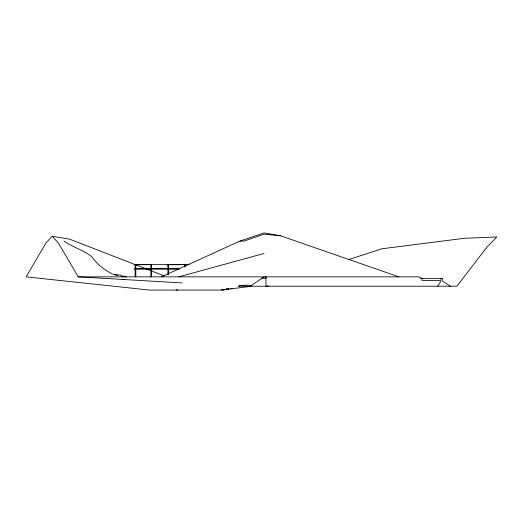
<?xml version="1.0" encoding="UTF-8"?>
<svg xmlns="http://www.w3.org/2000/svg" width="523" height="523" viewBox="0 0 523 523"><rect width="100%" height="100%" fill="white"/><g stroke="black" fill="none" stroke-linecap="round" stroke-linejoin="round"><path stroke-width="0.78" d="M437.705 286.218L440.896 281.302M164.183 275.883L69.585 239.142L52.182 236.278L45.946 243.032L26.15 276.857L149.545 290.075L221.83 290.075L251.668 286.218L250.327 285.924M264.076 276.857L251.668 285.283L243.084 285.283M161.437 276.857L239.874 241.096L264.076 232.925L280.583 235.795L398.892 276.857M266.861 286.218L268.417 285.708M348.442 259.656L381.855 248.778L464.3 238.298L496.85 236.971L486.867 247.176L456.912 286.218L238.854 286.218L243.535 285.283M178.814 276.857L264.076 253.459M228.368 288.663L223.726 289.827L227.512 288.997M238.423 286.14L239.965 285.748M221.83 290.075L224.982 289.481M226.557 289.186L228.133 288.886M224.916 289.533L221.674 289.781M226.531 289.291L228.956 288.938M230.571 288.696L232.186 288.454M122.232 279.419L124.566 279.367M134.078 264.749L149.656 264.631M166.883 264.749L183.508 264.631M179.284 268.894L136.889 268.861M176.081 289.951L177.715 289.945M239.874 241.096L243.973 241.096L264.076 234.16L280.583 235.795M136.889 264.631L189.176 264.631M135.143 264.749L135.817 264.749M150.931 264.749L151.605 264.749M167.948 264.749L168.615 264.749M184.573 264.749L185.247 264.749M166.739 268.861L134.078 268.979M179.552 268.861L166.883 268.979M135.143 268.979L135.817 268.979M150.931 268.979L151.605 268.979M167.948 268.979L168.615 268.979M52.182 236.278L58.419 243.032L78.215 276.857L418.688 276.857L421.976 278.498L421.976 280.426L440.896 280.426L440.896 278.498M261.154 278.301L265.847 278.301L265.847 276.857M420.538 278.498L442.72 278.498L442.72 281.302L450.434 286.218M239.639 285.283L241.195 285.283M114.655 274.765L120.937 275.098M78.215 276.857L182.311 282.923M120.891 275.889L124.834 276.307L126.246 277.059M114.302 274.66L117.93 275.373M121.643 276.347L123.186 276.896M113.583 274.516C104.992 270.371 97.461 264.828 92.002 256.943C83.654 249.961 72.684 247.366 64.002 241.083M265.946 276.857L265.946 286.218M185.247 264.631L185.247 266.122M184.913 264.631L184.913 266.808M184.573 264.631L184.573 266.808M168.615 264.631L168.615 274.497M168.282 264.631L168.282 268.861M167.948 264.631L167.948 274.497M151.605 264.631L151.605 276.857M151.271 264.631L151.271 268.861M150.931 264.631L150.931 276.857M135.817 264.631L135.817 276.857M135.483 264.631L135.483 268.861M135.143 264.631L135.143 276.857"/></g></svg>
